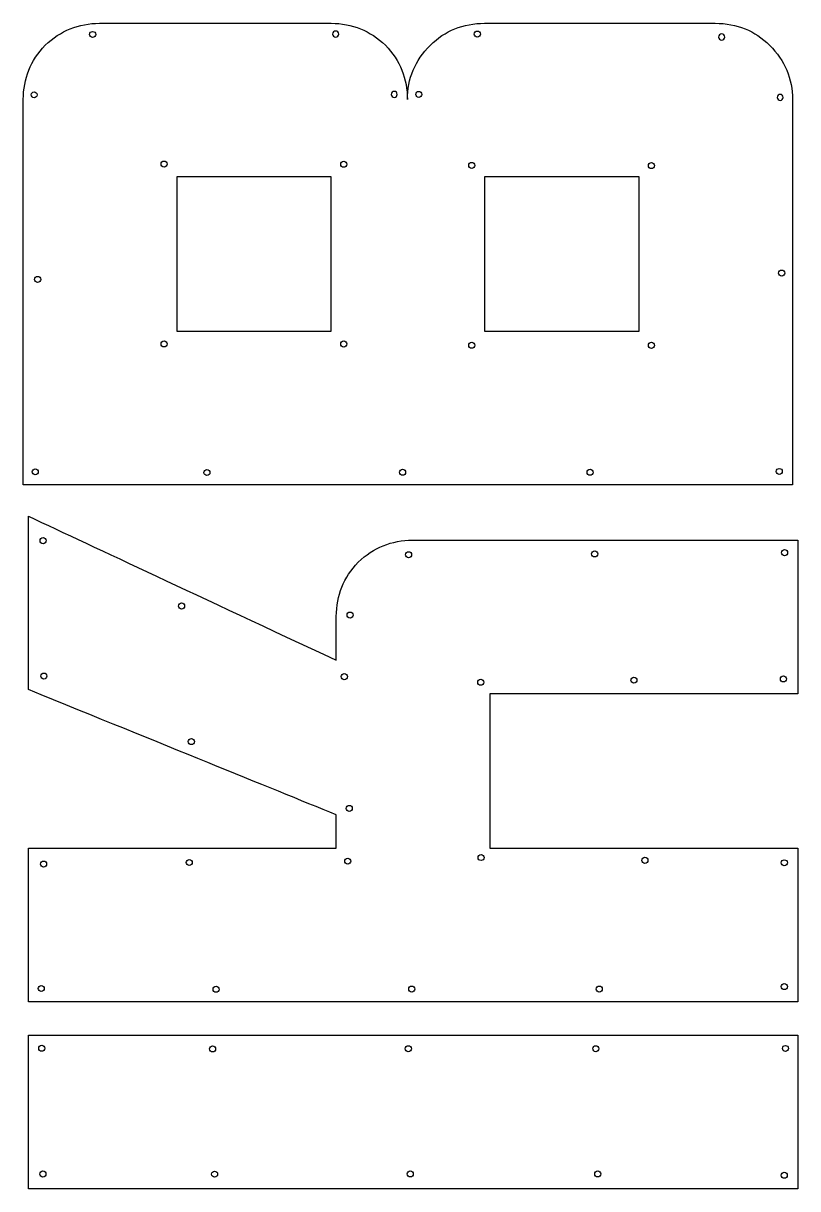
# Model space of a CAD drawing. Extents: x 0.3 to 50, y -11.3 to 13.
# Drawn here: x 0.3 to 16.41, y -11.19 to 13.03 of the extents above; entities that cross this region are included whole.
import ezdxf

# ---------------------------------------------------------------- set-up
doc = ezdxf.new("R2010")
doc.units = 0
doc.layers.add('Layer_1', color=7, linetype='CONTINUOUS')

msp = doc.modelspace()

# ---------------------------------------------------------------- linework, layer by layer
at = {"layer": 'Layer_1', "color": 7}
for points in [[(8.290186, 11.447531)], [(6.705786, 6.62922)], [(13.108497, 6.62922)], [(8.396736, 2.286353)], [(0.41022, -11.194575)]]:
    msp.add_lwpolyline(points, close=True, dxfattribs=at)
for points in [[(0.758862, 12.576144), (1.077189, 12.880001), (1.453394, 13.03193), (1.887476, 13.03193)], [(1.682245, 12.799936), (1.682245, 12.816644), (1.688882, 12.832667), (1.700696, 12.844481)], [(1.700696, 12.844481), (1.71251, 12.856295), (1.728533, 12.862932), (1.745241, 12.862932)], [(1.745241, 12.862932), (1.761949, 12.862932), (1.777972, 12.856295), (1.789786, 12.844481)], [(1.789786, 12.844481), (1.8016, 12.832667), (1.808237, 12.816644), (1.808237, 12.799936)], [(1.887476, 13.03193), (2.958211, 13.03193), (4.564315, 13.03193), (6.705786, 13.03193)], [(6.705786, 13.03193), (7.139869, 13.03193), (7.516073, 12.880001), (7.8344, 12.576144)], [(6.754429, 12.853302), (6.742615, 12.841488), (6.735978, 12.825465), (6.735978, 12.808757)], [(6.798974, 12.871753), (6.782267, 12.871753), (6.766244, 12.865116), (6.754429, 12.853302)], [(6.843519, 12.853302), (6.831705, 12.865116), (6.815682, 12.871753), (6.798974, 12.871753)], [(6.86197, 12.808757), (6.86197, 12.825465), (6.855333, 12.841488), (6.843519, 12.853302)], [(8.767676, 12.576144), (9.071534, 12.880001), (9.447738, 13.03193), (9.89629, 13.03193)], [(9.681293, 12.808658), (9.681293, 12.825365), (9.68793, 12.841389), (9.699744, 12.853203)], [(9.699744, 12.853203), (9.711558, 12.865017), (9.727582, 12.871654), (9.744289, 12.871654)], [(9.744289, 12.871654), (9.760997, 12.871654), (9.77702, 12.865017), (9.788834, 12.853203)], [(9.788834, 12.853203), (9.800648, 12.841389), (9.807285, 12.825365), (9.807285, 12.808658)], [(9.89629, 13.03193), (10.967025, 13.03193), (12.565894, 13.03193), (14.692896, 13.03193)], [(14.692896, 13.03193), (15.141448, 13.03193), (15.517652, 12.880001), (15.82151, 12.576144)], [(1.745241, 12.73694), (1.710449, 12.73694), (1.682245, 12.765145), (1.682245, 12.799936)], [(1.789786, 12.755391), (1.777972, 12.743577), (1.761949, 12.73694), (1.745241, 12.73694)], [(1.808237, 12.799936), (1.808237, 12.783229), (1.8016, 12.767205), (1.789786, 12.755391)], [(6.735978, 12.808757), (6.735978, 12.79205), (6.742615, 12.776027), (6.754429, 12.764213)], [(6.754429, 12.764213), (6.766243, 12.752398), (6.782267, 12.745761), (6.798974, 12.745761)], [(6.798974, 12.745761), (6.815682, 12.745761), (6.831705, 12.752398), (6.843519, 12.764213)], [(6.843519, 12.764213), (6.855333, 12.776027), (6.86197, 12.79205), (6.86197, 12.808757)], [(9.699744, 12.764113), (9.68793, 12.775927), (9.681293, 12.79195), (9.681293, 12.808658)], [(9.744289, 12.745662), (9.727582, 12.745662), (9.711559, 12.752299), (9.699744, 12.764113)], [(9.788834, 12.764113), (9.77702, 12.752299), (9.760997, 12.745662), (9.744289, 12.745662)], [(9.807285, 12.808658), (9.807285, 12.79195), (9.800648, 12.775927), (9.788834, 12.764113)], [(14.825085, 12.809806), (14.790293, 12.809806), (14.762089, 12.781602), (14.762089, 12.74681)], [(14.762089, 12.74681), (14.762089, 12.712018), (14.790293, 12.683814), (14.825085, 12.683814)], [(14.86963, 12.791355), (14.857815, 12.803169), (14.841792, 12.809806), (14.825085, 12.809806)], [(14.825085, 12.683814), (14.841792, 12.683814), (14.857815, 12.690451), (14.86963, 12.702265)], [(14.888081, 12.74681), (14.888081, 12.763518), (14.881444, 12.779541), (14.86963, 12.791355)], [(14.86963, 12.702265), (14.881444, 12.714079), (14.888081, 12.730103), (14.888081, 12.74681)], [(0.303076, 11.447531), (0.303076, 11.881613), (0.455005, 12.257817), (0.758862, 12.576144)], [(7.8344, 12.576144), (8.138257, 12.257817), (8.290186, 11.881613), (8.290186, 11.447531)], [(8.290186, 11.447531), (8.290186, 11.881613), (8.449349, 12.257817), (8.767676, 12.576144)], [(15.82151, 12.576144), (16.139836, 12.257817), (16.299, 11.881613), (16.299, 11.447531)], [(0.303076, 6.62922), (0.303076, 7.699956), (0.303076, 9.306059), (0.303076, 11.447531)], [(0.465568, 11.545278), (0.465568, 11.561986), (0.472205, 11.578009), (0.484019, 11.589823)], [(0.484019, 11.500733), (0.472205, 11.512547), (0.465568, 11.528571), (0.465568, 11.545278)], [(0.484019, 11.589823), (0.495833, 11.601637), (0.511856, 11.608274), (0.528564, 11.608274)], [(0.528564, 11.482282), (0.511856, 11.482282), (0.495833, 11.488919), (0.484019, 11.500733)], [(0.528564, 11.608274), (0.545271, 11.608274), (0.561294, 11.601637), (0.573109, 11.589823)], [(0.59156, 11.545278), (0.59156, 11.510486), (0.563355, 11.482282), (0.528564, 11.482282)], [(0.573109, 11.589823), (0.584923, 11.578009), (0.59156, 11.561986), (0.59156, 11.545278)], [(7.971107, 11.598644), (7.959293, 11.58683), (7.952656, 11.570807), (7.952656, 11.554099)], [(7.952656, 11.554099), (7.952656, 11.537392), (7.959293, 11.521368), (7.971107, 11.509554)], [(8.015652, 11.617095), (7.998944, 11.617095), (7.982921, 11.610458), (7.971107, 11.598644)], [(7.971107, 11.509554), (7.982921, 11.49774), (7.998944, 11.491103), (8.015652, 11.491103)], [(8.060197, 11.598644), (8.048383, 11.610458), (8.032359, 11.617095), (8.015652, 11.617095)], [(8.015652, 11.491103), (8.032359, 11.491103), (8.048383, 11.49774), (8.060197, 11.509554)], [(8.078648, 11.554099), (8.078648, 11.570807), (8.072011, 11.58683), (8.060197, 11.598644)], [(8.060197, 11.509554), (8.072011, 11.521368), (8.078648, 11.537392), (8.078648, 11.554099)], [(8.464616, 11.553999), (8.464616, 11.570707), (8.471253, 11.58673), (8.483067, 11.598544)], [(8.483067, 11.509454), (8.471253, 11.521268), (8.464616, 11.537292), (8.464616, 11.553999)], [(8.483067, 11.598544), (8.494881, 11.610358), (8.510904, 11.616995), (8.527612, 11.616995)], [(8.527612, 11.491003), (8.510904, 11.491003), (8.494881, 11.49764), (8.483067, 11.509454)], [(8.527612, 11.616995), (8.54432, 11.616995), (8.560343, 11.610358), (8.572157, 11.598544)], [(8.572157, 11.509454), (8.560343, 11.49764), (8.54432, 11.491003), (8.527612, 11.491003)], [(8.572157, 11.598544), (8.583971, 11.58673), (8.590608, 11.570707), (8.590608, 11.553999)], [(8.590608, 11.553999), (8.590608, 11.537292), (8.583971, 11.521268), (8.572157, 11.509454)], [(15.997217, 11.536697), (15.985403, 11.524883), (15.978766, 11.508859), (15.978766, 11.492152)], [(15.978766, 11.492152), (15.978766, 11.475444), (15.985403, 11.459421), (15.997217, 11.447607)], [(16.041762, 11.555148), (16.025054, 11.555148), (16.009031, 11.548511), (15.997217, 11.536697)], [(15.997217, 11.447607), (16.009031, 11.435793), (16.025054, 11.429156), (16.041762, 11.429156)], [(16.086307, 11.536697), (16.074493, 11.548511), (16.05847, 11.555148), (16.041762, 11.555148)], [(16.041762, 11.429156), (16.05847, 11.429156), (16.074493, 11.435793), (16.086307, 11.447607)], [(16.104758, 11.492152), (16.104758, 11.508859), (16.098121, 11.524883), (16.086307, 11.536697)], [(16.086307, 11.447607), (16.098121, 11.459421), (16.104758, 11.475444), (16.104758, 11.492152)], [(16.299, 11.447531), (16.299, 10.376795), (16.299, 8.770691), (16.299, 6.62922)], [(3.167857, 10.104869), (3.167857, 10.121577), (3.174494, 10.1376), (3.186308, 10.149414)], [(3.186308, 10.060324), (3.174494, 10.072138), (3.167857, 10.088162), (3.167857, 10.104869)], [(3.186308, 10.149414), (3.198122, 10.161228), (3.214145, 10.167865), (3.230853, 10.167865)], [(3.230853, 10.041873), (3.214145, 10.041873), (3.198122, 10.04851), (3.186308, 10.060324)], [(3.230853, 10.167865), (3.24756, 10.167865), (3.263584, 10.161228), (3.275398, 10.149414)], [(3.275398, 10.060324), (3.263584, 10.04851), (3.24756, 10.041873), (3.230853, 10.041873)], [(3.275398, 10.149414), (3.287212, 10.1376), (3.293849, 10.121577), (3.293849, 10.104869)], [(3.293849, 10.104869), (3.293849, 10.088162), (3.287212, 10.072138), (3.275398, 10.060324)], [(6.904366, 10.102833), (6.904366, 10.119541), (6.911003, 10.135564), (6.922817, 10.147378)], [(6.922817, 10.058288), (6.911003, 10.070102), (6.904366, 10.086126), (6.904366, 10.102833)], [(6.922817, 10.147378), (6.934631, 10.159192), (6.950654, 10.165829), (6.967362, 10.165829)], [(6.967362, 10.039837), (6.950654, 10.039837), (6.934631, 10.046474), (6.922817, 10.058288)], [(6.967362, 10.165829), (6.98407, 10.165829), (7.000093, 10.159192), (7.011907, 10.147378)], [(7.011907, 10.058288), (7.000093, 10.046474), (6.98407, 10.039837), (6.967362, 10.039837)], [(7.011907, 10.147378), (7.023721, 10.135564), (7.030358, 10.119541), (7.030358, 10.102833)], [(7.030358, 10.102833), (7.030358, 10.086126), (7.023721, 10.070102), (7.011907, 10.058288)], [(9.564912, 10.076796), (9.564912, 10.093504), (9.571549, 10.109527), (9.583363, 10.121341)], [(9.583363, 10.032252), (9.571549, 10.044066), (9.564912, 10.060089), (9.564912, 10.076796)], [(9.583363, 10.121341), (9.595177, 10.133155), (9.611201, 10.139793), (9.627908, 10.139793)], [(9.627908, 10.0138), (9.611201, 10.0138), (9.595177, 10.020437), (9.583363, 10.032252)], [(9.627908, 10.139793), (9.644616, 10.139793), (9.660639, 10.133155), (9.672453, 10.121341)], [(9.672453, 10.032252), (9.660639, 10.020437), (9.644616, 10.0138), (9.627908, 10.0138)], [(9.672453, 10.121341), (9.684267, 10.109527), (9.690904, 10.093504), (9.690904, 10.076796)], [(9.690904, 10.076796), (9.690904, 10.060089), (9.684267, 10.044066), (9.672453, 10.032252)], [(13.301422, 10.074761), (13.301422, 10.091468), (13.308059, 10.107492), (13.319873, 10.119306)], [(13.319873, 10.030216), (13.308059, 10.04203), (13.301422, 10.058053), (13.301422, 10.074761)], [(13.319873, 10.119306), (13.331687, 10.13112), (13.347711, 10.137757), (13.364418, 10.137757)], [(13.364418, 10.011765), (13.347711, 10.011765), (13.331687, 10.018402), (13.319873, 10.030216)], [(13.364418, 10.137757), (13.39921, 10.137757), (13.427414, 10.109552), (13.427414, 10.074761)], [(13.427414, 10.074761), (13.427414, 10.039969), (13.39921, 10.011765), (13.364418, 10.011765)], [(6.14148, 9.841427), (5.548234, 9.841427), (4.665601, 9.841427), (3.493579, 9.841427)], [(3.493579, 9.841427), (3.493579, 9.132426), (3.493579, 8.061691), (3.493579, 6.62922)], [(6.705786, 9.841427), (6.575562, 9.841427), (6.38746, 9.841427), (6.14148, 9.841427)], [(6.705786, 6.62922), (6.705786, 7.35269), (6.705786, 8.423426), (6.705786, 9.841427)], [(12.54419, 9.841427), (11.950945, 9.841427), (11.068311, 9.841427), (9.89629, 9.841427)], [(9.89629, 9.841427), (9.89629, 9.132426), (9.89629, 8.061691), (9.89629, 6.62922)], [(13.108497, 9.841427), (12.978272, 9.841427), (12.79017, 9.841427), (12.54419, 9.841427)], [(13.108497, 6.62922), (13.108497, 7.35269), (13.108497, 8.423426), (13.108497, 9.841427)], [(0.557095, 7.752384), (0.568909, 7.764198), (0.584932, 7.770835), (0.60164, 7.770835)], [(0.60164, 7.770835), (0.618348, 7.770835), (0.634371, 7.764198), (0.646185, 7.752384)], [(16.009997, 7.840253), (16.009997, 7.856961), (16.016634, 7.872984), (16.028448, 7.884798)], [(16.028448, 7.795708), (16.016634, 7.807522), (16.009997, 7.823546), (16.009997, 7.840253)], [(16.028448, 7.884798), (16.040262, 7.896612), (16.056285, 7.903249), (16.072993, 7.903249)], [(16.072993, 7.777257), (16.056285, 7.777257), (16.040262, 7.783894), (16.028448, 7.795708)], [(16.072993, 7.903249), (16.089701, 7.903249), (16.105724, 7.896612), (16.117538, 7.884798)], [(16.117538, 7.795708), (16.105724, 7.783894), (16.089701, 7.777257), (16.072993, 7.777257)], [(16.117538, 7.884798), (16.129352, 7.872984), (16.135989, 7.856961), (16.135989, 7.840253)], [(16.135989, 7.840253), (16.135989, 7.823546), (16.129352, 7.807522), (16.117538, 7.795708)], [(0.538644, 7.707839), (0.538644, 7.724547), (0.545281, 7.74057), (0.557095, 7.752384)], [(0.557095, 7.663294), (0.545281, 7.675108), (0.538644, 7.691132), (0.538644, 7.707839)], [(0.60164, 7.644843), (0.584932, 7.644843), (0.568909, 7.65148), (0.557095, 7.663294)], [(0.646185, 7.663294), (0.634371, 7.65148), (0.618348, 7.644843), (0.60164, 7.644843)], [(0.646185, 7.752384), (0.657999, 7.74057), (0.664636, 7.724547), (0.664636, 7.707839)], [(0.664636, 7.707839), (0.664636, 7.691132), (0.657999, 7.675108), (0.646185, 7.663294)], [(0.303076, 3.438717), (0.303076, 4.147718), (0.303076, 5.211219), (0.303076, 6.62922)], [(3.493579, 6.62922), (4.20258, 6.62922), (5.273316, 6.62922), (6.705786, 6.62922)], [(9.89629, 6.62922), (10.60529, 6.62922), (11.676026, 6.62922), (13.108497, 6.62922)], [(16.299, 6.62922), (16.299, 5.920219), (16.299, 4.856718), (16.299, 3.438717)], [(3.167123, 6.367359), (3.167123, 6.384067), (3.17376, 6.40009), (3.185574, 6.411904)], [(3.185574, 6.322814), (3.17376, 6.334628), (3.167123, 6.350652), (3.167123, 6.367359)], [(3.185574, 6.411904), (3.197388, 6.423718), (3.213412, 6.430355), (3.230119, 6.430355)], [(3.230119, 6.304363), (3.213412, 6.304363), (3.197388, 6.311), (3.185574, 6.322814)], [(3.230119, 6.430355), (3.246827, 6.430355), (3.26285, 6.423718), (3.274664, 6.411904)], [(3.274664, 6.322814), (3.26285, 6.311), (3.246827, 6.304363), (3.230119, 6.304363)], [(3.274664, 6.411904), (3.286478, 6.40009), (3.293115, 6.384067), (3.293115, 6.367359)], [(3.293115, 6.367359), (3.293115, 6.350652), (3.286478, 6.334628), (3.274664, 6.322814)], [(6.903632, 6.365323), (6.903632, 6.382031), (6.910269, 6.398054), (6.922083, 6.409868)], [(6.922083, 6.320778), (6.910269, 6.332592), (6.903632, 6.348616), (6.903632, 6.365323)], [(6.922083, 6.409868), (6.933897, 6.421682), (6.949921, 6.428319), (6.966628, 6.428319)], [(6.966628, 6.302327), (6.949921, 6.302327), (6.933897, 6.308964), (6.922083, 6.320778)], [(6.966628, 6.428319), (6.983336, 6.428319), (6.999359, 6.421682), (7.011173, 6.409868)], [(7.011173, 6.320778), (6.999359, 6.308964), (6.983336, 6.302327), (6.966628, 6.302327)], [(7.011173, 6.409868), (7.022987, 6.398054), (7.029624, 6.382031), (7.029624, 6.365323)], [(7.029624, 6.365323), (7.029624, 6.348616), (7.022987, 6.332592), (7.011173, 6.320778)], [(9.564179, 6.339287), (9.564179, 6.355994), (9.570816, 6.372018), (9.58263, 6.383832)], [(9.58263, 6.294742), (9.570816, 6.306556), (9.564179, 6.322579), (9.564179, 6.339287)], [(9.58263, 6.383832), (9.594444, 6.395646), (9.610467, 6.402283), (9.627175, 6.402283)], [(9.627175, 6.402283), (9.643883, 6.402283), (9.659906, 6.395646), (9.67172, 6.383832)], [(9.67172, 6.383832), (9.683534, 6.372018), (9.690171, 6.355994), (9.690171, 6.339287)], [(9.690171, 6.339287), (9.690171, 6.322579), (9.683534, 6.306556), (9.67172, 6.294742)], [(13.300688, 6.337251), (13.300688, 6.353959), (13.307325, 6.369982), (13.319139, 6.381796)], [(13.319139, 6.292706), (13.307325, 6.30452), (13.300688, 6.320543), (13.300688, 6.337251)], [(13.319139, 6.381796), (13.330953, 6.39361), (13.346977, 6.400247), (13.363684, 6.400247)], [(13.363684, 6.400247), (13.380392, 6.400247), (13.396415, 6.39361), (13.408229, 6.381796)], [(13.408229, 6.381796), (13.420043, 6.369982), (13.42668, 6.353959), (13.42668, 6.337251)], [(13.42668, 6.337251), (13.42668, 6.320543), (13.420043, 6.30452), (13.408229, 6.292706)], [(9.627175, 6.276291), (9.610467, 6.276291), (9.594444, 6.282928), (9.58263, 6.294742)], [(9.67172, 6.294742), (9.659906, 6.282928), (9.643883, 6.276291), (9.627175, 6.276291)], [(13.363684, 6.274255), (13.346977, 6.274255), (13.330953, 6.280892), (13.319139, 6.292706)], [(13.408229, 6.292706), (13.396415, 6.280892), (13.380392, 6.274255), (13.363684, 6.274255)], [(0.489189, 3.70787), (0.489189, 3.724578), (0.495826, 3.740601), (0.50764, 3.752415)], [(0.50764, 3.663325), (0.495826, 3.675139), (0.489189, 3.691162), (0.489189, 3.70787)], [(0.50764, 3.752415), (0.519454, 3.764229), (0.535477, 3.770866), (0.552185, 3.770866)], [(0.552185, 3.644874), (0.535477, 3.644874), (0.519454, 3.651511), (0.50764, 3.663325)], [(0.552185, 3.770866), (0.568892, 3.770866), (0.584916, 3.764229), (0.59673, 3.752415)], [(0.59673, 3.663325), (0.584916, 3.651511), (0.568892, 3.644874), (0.552185, 3.644874)], [(0.59673, 3.752415), (0.608544, 3.740601), (0.615181, 3.724578), (0.615181, 3.70787)], [(0.615181, 3.70787), (0.615181, 3.691162), (0.608544, 3.675139), (0.59673, 3.663325)], [(4.058377, 3.693626), (4.058377, 3.728418), (4.086581, 3.756622), (4.121373, 3.756622)], [(4.121373, 3.63063), (4.086581, 3.63063), (4.058377, 3.658834), (4.058377, 3.693626)], [(4.121373, 3.756622), (4.138081, 3.756622), (4.154104, 3.749985), (4.165918, 3.738171)], [(4.165918, 3.649081), (4.154104, 3.637267), (4.138081, 3.63063), (4.121373, 3.63063)], [(4.165918, 3.738171), (4.177732, 3.726357), (4.184369, 3.710333), (4.184369, 3.693626)], [(4.184369, 3.693626), (4.184369, 3.676918), (4.177732, 3.660895), (4.165918, 3.649081)], [(8.127683, 3.698376), (8.127683, 3.733168), (8.155887, 3.761372), (8.190679, 3.761373)], [(8.190679, 3.63538), (8.155887, 3.635381), (8.127683, 3.663585), (8.127683, 3.698376)], [(8.190679, 3.761373), (8.225471, 3.761372), (8.253675, 3.733168), (8.253675, 3.698376)], [(8.253675, 3.698376), (8.253675, 3.663585), (8.225471, 3.635381), (8.190679, 3.63538)], [(12.026346, 3.698376), (12.026346, 3.733168), (12.05455, 3.761372), (12.089342, 3.761373)], [(12.089342, 3.63538), (12.05455, 3.635381), (12.026346, 3.663585), (12.026346, 3.698376)], [(12.089342, 3.761373), (12.124133, 3.761372), (12.152338, 3.733168), (12.152337, 3.698376)], [(12.152337, 3.698376), (12.152338, 3.663585), (12.124133, 3.635381), (12.089342, 3.63538)], [(15.95889, 3.715288), (15.95889, 3.75008), (15.987094, 3.778284), (16.021885, 3.778284)], [(16.021885, 3.652292), (15.987094, 3.652292), (15.95889, 3.680497), (15.95889, 3.715288)], [(16.021885, 3.778284), (16.056677, 3.778284), (16.084881, 3.75008), (16.084881, 3.715288)], [(16.084881, 3.715288), (16.084881, 3.680497), (16.056677, 3.652292), (16.021885, 3.652292)], [(3.493579, 3.438717), (2.784579, 3.438717), (1.721078, 3.438717), (0.303076, 3.438717)], [(5.360132, 3.438717), (4.824764, 3.438717), (4.20258, 3.438717), (3.493579, 3.438717)], [(6.705786, 3.438717), (6.344051, 3.438717), (5.8955, 3.438717), (5.360132, 3.438717)], [(9.89629, 3.438717), (9.187289, 3.438717), (8.123788, 3.438717), (6.705786, 3.438717)], [(13.108497, 3.438717), (12.385027, 3.438717), (11.314291, 3.438717), (9.89629, 3.438717)], [(16.299, 3.438717), (15.589999, 3.438717), (14.526498, 3.438717), (13.108497, 3.438717)], [(0.409626, -0.817333), (0.409626, -0.021516), (0.409626, 1.179444), (0.409626, 2.785548)], [(0.409626, 2.785548), (1.827627, 2.119955), (3.961864, 1.121566), (6.812336, -0.209619)], [(0.651072, 2.276817), (0.651072, 2.293524), (0.657709, 2.309548), (0.669523, 2.321362)], [(0.669523, 2.232272), (0.657709, 2.244086), (0.651072, 2.260109), (0.651072, 2.276817)], [(0.669523, 2.321362), (0.681337, 2.333176), (0.697361, 2.339813), (0.714068, 2.339813)], [(0.714068, 2.213821), (0.697361, 2.213821), (0.681337, 2.220458), (0.669523, 2.232272)], [(0.714068, 2.339813), (0.730776, 2.339813), (0.746799, 2.333176), (0.758613, 2.321362)], [(0.758613, 2.232272), (0.746799, 2.220458), (0.730776, 2.213821), (0.714068, 2.213821)], [(0.758613, 2.321362), (0.770427, 2.309548), (0.777064, 2.293524), (0.777064, 2.276817)], [(0.777064, 2.276817), (0.777064, 2.260109), (0.770427, 2.244086), (0.758613, 2.232272)], [(7.268122, 1.830567), (7.586449, 2.134425), (7.962654, 2.286353), (8.396736, 2.286353)], [(8.396736, 2.286353), (10.176472, 2.286353), (12.846077, 2.286353), (16.405549, 2.286353)], [(16.405549, 2.286353), (16.405549, 1.577353), (16.405549, 0.513852), (16.405549, -0.90415)], [(8.250946, 1.98407), (8.250946, 2.000778), (8.257583, 2.016801), (8.269397, 2.028615)], [(8.269397, 1.939525), (8.257583, 1.95134), (8.250946, 1.967363), (8.250946, 1.98407)], [(8.269397, 2.028615), (8.281211, 2.040429), (8.297234, 2.047066), (8.313942, 2.047066)], [(8.313942, 1.921074), (8.297234, 1.921074), (8.281211, 1.927711), (8.269397, 1.939525)], [(8.313942, 2.047066), (8.330649, 2.047066), (8.346673, 2.040429), (8.358487, 2.028615)], [(8.358487, 1.939525), (8.346673, 1.927711), (8.330649, 1.921074), (8.313942, 1.921074)], [(8.358487, 2.028615), (8.370301, 2.016801), (8.376938, 2.000778), (8.376938, 1.98407)], [(8.376938, 1.98407), (8.376938, 1.967363), (8.370301, 1.95134), (8.358487, 1.939525)], [(12.121298, 2.001502), (12.121298, 2.01821), (12.127935, 2.034233), (12.139749, 2.046047)], [(12.139749, 1.956957), (12.127935, 1.968771), (12.121298, 1.984795), (12.121298, 2.001502)], [(12.139749, 2.046047), (12.151563, 2.057861), (12.167587, 2.064498), (12.184294, 2.064498)], [(12.184294, 1.938506), (12.167587, 1.938506), (12.151563, 1.945143), (12.139749, 1.956957)], [(12.184294, 2.064498), (12.201002, 2.064498), (12.217025, 2.057861), (12.228839, 2.046047)], [(12.228839, 1.956957), (12.217025, 1.945143), (12.201002, 1.938506), (12.184294, 1.938506)], [(12.228839, 2.046047), (12.240653, 2.034233), (12.24729, 2.01821), (12.24729, 2.001502)], [(12.24729, 2.001502), (12.24729, 1.984795), (12.240653, 1.968771), (12.228839, 1.956957)], [(16.070924, 2.026983), (16.070924, 2.043691), (16.077561, 2.059714), (16.089375, 2.071528)], [(16.089375, 1.982438), (16.077561, 1.994252), (16.070924, 2.010276), (16.070924, 2.026983)], [(16.089375, 2.071528), (16.101189, 2.083342), (16.117212, 2.089979), (16.13392, 2.089979)], [(16.13392, 1.963987), (16.117212, 1.963987), (16.101189, 1.970624), (16.089375, 1.982438)], [(16.13392, 2.089979), (16.150628, 2.089979), (16.166651, 2.083342), (16.178465, 2.071528)], [(16.178465, 1.982438), (16.166651, 1.970624), (16.150628, 1.963987), (16.13392, 1.963987)], [(16.178465, 2.071528), (16.190279, 2.059714), (16.196916, 2.043691), (16.196916, 2.026983)], [(16.196916, 2.026983), (16.196916, 2.010276), (16.190279, 1.994252), (16.178465, 1.982438)], [(6.812336, 0.701954), (6.812336, 1.136036), (6.964265, 1.51224), (7.268122, 1.830567)], [(3.550648, 0.962649), (3.562462, 0.974463), (3.578485, 0.9811), (3.595193, 0.9811)], [(3.595193, 0.9811), (3.611901, 0.9811), (3.627924, 0.974463), (3.639738, 0.962649)], [(3.532197, 0.918104), (3.532197, 0.934812), (3.538834, 0.950835), (3.550648, 0.962649)], [(3.550648, 0.873559), (3.538834, 0.885373), (3.532197, 0.901397), (3.532197, 0.918104)], [(3.595193, 0.855108), (3.578485, 0.855108), (3.562462, 0.861745), (3.550648, 0.873559)], [(3.639738, 0.873559), (3.627924, 0.861745), (3.611901, 0.855108), (3.595193, 0.855108)], [(3.639738, 0.962649), (3.651552, 0.950835), (3.658189, 0.934812), (3.658189, 0.918104)], [(3.658189, 0.918104), (3.658189, 0.901397), (3.651552, 0.885373), (3.639738, 0.873559)], [(7.034269, 0.729411), (7.034269, 0.746119), (7.040906, 0.762142), (7.05272, 0.773956)], [(7.05272, 0.684867), (7.040906, 0.696681), (7.034269, 0.712704), (7.034269, 0.729411)], [(7.05272, 0.773956), (7.064534, 0.78577), (7.080557, 0.792408), (7.097265, 0.792408)], [(7.097265, 0.792408), (7.113972, 0.792408), (7.129995, 0.78577), (7.14181, 0.773956)], [(7.14181, 0.773956), (7.153624, 0.762142), (7.160261, 0.746119), (7.160261, 0.729411)], [(7.160261, 0.729411), (7.160261, 0.712704), (7.153624, 0.696681), (7.14181, 0.684867)], [(6.812336, -0.209619), (6.812336, -0.007047), (6.812336, 0.296811), (6.812336, 0.701954)], [(7.097265, 0.666415), (7.080557, 0.666415), (7.064534, 0.673052), (7.05272, 0.684867)], [(7.14181, 0.684867), (7.129995, 0.673052), (7.113972, 0.666415), (7.097265, 0.666415)], [(0.685893, -0.494283), (0.697707, -0.482469), (0.713731, -0.475832), (0.730438, -0.475832)], [(0.730438, -0.475832), (0.747146, -0.475832), (0.763169, -0.482469), (0.774983, -0.494283)], [(0.667442, -0.538828), (0.667442, -0.52212), (0.674079, -0.506097), (0.685893, -0.494283)], [(0.685893, -0.583373), (0.674079, -0.571559), (0.667442, -0.555536), (0.667442, -0.538828)], [(0.730438, -0.601824), (0.713731, -0.601824), (0.697707, -0.595187), (0.685893, -0.583373)], [(0.774983, -0.583373), (0.763169, -0.595187), (0.747146, -0.601824), (0.730438, -0.601824)], [(0.774983, -0.494283), (0.786797, -0.506097), (0.793434, -0.52212), (0.793434, -0.538828)], [(0.793434, -0.538828), (0.793434, -0.555536), (0.786797, -0.571559), (0.774983, -0.583373)], [(6.915467, -0.550266), (6.915467, -0.533558), (6.922104, -0.517535), (6.933918, -0.505721)], [(6.933918, -0.594811), (6.922104, -0.582997), (6.915467, -0.566973), (6.915467, -0.550266)], [(6.933918, -0.505721), (6.945732, -0.493907), (6.961755, -0.48727), (6.978463, -0.48727)], [(6.978463, -0.613262), (6.961755, -0.613262), (6.945732, -0.606625), (6.933918, -0.594811)], [(6.978463, -0.48727), (6.995171, -0.48727), (7.011194, -0.493907), (7.023008, -0.505721)], [(7.023008, -0.594811), (7.011194, -0.606625), (6.995171, -0.613262), (6.978463, -0.613262)], [(7.023008, -0.505721), (7.034822, -0.517535), (7.041459, -0.533558), (7.041459, -0.550266)], [(7.041459, -0.550266), (7.041459, -0.566973), (7.034822, -0.582997), (7.023008, -0.594811)], [(9.752249, -0.667186), (9.752249, -0.632395), (9.780454, -0.60419), (9.815245, -0.60419)], [(9.815245, -0.730182), (9.780454, -0.730182), (9.752249, -0.701978), (9.752249, -0.667186)], [(9.815245, -0.60419), (9.831953, -0.60419), (9.847976, -0.610827), (9.85979, -0.622641)], [(9.85979, -0.711731), (9.847976, -0.723545), (9.831953, -0.730182), (9.815245, -0.730182)], [(9.85979, -0.622641), (9.871604, -0.634455), (9.878241, -0.650479), (9.878241, -0.667186)], [(9.878241, -0.667186), (9.878241, -0.683894), (9.871604, -0.699917), (9.85979, -0.711731)], [(12.936704, -0.623088), (12.936704, -0.606381), (12.943341, -0.590357), (12.955155, -0.578543)], [(12.955155, -0.667633), (12.943341, -0.655819), (12.936704, -0.639796), (12.936704, -0.623088)], [(12.955155, -0.578543), (12.966969, -0.566729), (12.982992, -0.560092), (12.9997, -0.560092)], [(12.9997, -0.686084), (12.982992, -0.686084), (12.966969, -0.679447), (12.955155, -0.667633)], [(12.9997, -0.560092), (13.016408, -0.560092), (13.032431, -0.566729), (13.044245, -0.578543)], [(13.044245, -0.667633), (13.032431, -0.679447), (13.016408, -0.686084), (12.9997, -0.686084)], [(13.044245, -0.578543), (13.056059, -0.590357), (13.062696, -0.606381), (13.062696, -0.623088)], [(13.062696, -0.623088), (13.062696, -0.639796), (13.056059, -0.655819), (13.044245, -0.667633)], [(16.045442, -0.597606), (16.045442, -0.580898), (16.052079, -0.564875), (16.063893, -0.553061)], [(16.063893, -0.642151), (16.052079, -0.630337), (16.045442, -0.614314), (16.045442, -0.597606)], [(16.063893, -0.553061), (16.075707, -0.541247), (16.09173, -0.53461), (16.108438, -0.53461)], [(16.108438, -0.660602), (16.09173, -0.660602), (16.075707, -0.653965), (16.063893, -0.642151)], [(16.108438, -0.53461), (16.125146, -0.53461), (16.141169, -0.541247), (16.152983, -0.553061)], [(16.152983, -0.642151), (16.141169, -0.653965), (16.125146, -0.660602), (16.108438, -0.660602)], [(16.152983, -0.553061), (16.164797, -0.564875), (16.171434, -0.580898), (16.171434, -0.597606)], [(16.171434, -0.597606), (16.171434, -0.614314), (16.164797, -0.630337), (16.152983, -0.642151)], [(6.812336, -3.421826), (5.379865, -2.84305), (3.245628, -1.974886), (0.409626, -0.817333)], [(16.405549, -0.90415), (14.987548, -0.90415), (12.853311, -0.90415), (10.002839, -0.90415)], [(10.002839, -0.90415), (10.002839, -1.61315), (10.002839, -2.683886), (10.002839, -4.116357)], [(3.734767, -1.899865), (3.734767, -1.883157), (3.741404, -1.867134), (3.753218, -1.85532)], [(3.753218, -1.94441), (3.741404, -1.932596), (3.734767, -1.916573), (3.734767, -1.899865)], [(3.753218, -1.85532), (3.765032, -1.843506), (3.781056, -1.836869), (3.797763, -1.836869)], [(3.797763, -1.836869), (3.814471, -1.836869), (3.830494, -1.843506), (3.842308, -1.85532)], [(3.842308, -1.85532), (3.854122, -1.867134), (3.860759, -1.883157), (3.860759, -1.899865)], [(3.860759, -1.899865), (3.860759, -1.916573), (3.854122, -1.932596), (3.842308, -1.94441)], [(3.797763, -1.962861), (3.781056, -1.962861), (3.765032, -1.956224), (3.753218, -1.94441)], [(3.842308, -1.94441), (3.830494, -1.956224), (3.814471, -1.962861), (3.797763, -1.962861)], [(7.019013, -3.288993), (7.019013, -3.272286), (7.02565, -3.256262), (7.037464, -3.244448)], [(7.037464, -3.333538), (7.02565, -3.321724), (7.019013, -3.305701), (7.019013, -3.288993)], [(7.037464, -3.244448), (7.049278, -3.232634), (7.065301, -3.225997), (7.082009, -3.225997)], [(7.082009, -3.351989), (7.065301, -3.351989), (7.049278, -3.345352), (7.037464, -3.333538)], [(7.082009, -3.225997), (7.098717, -3.225997), (7.11474, -3.232634), (7.126554, -3.244448)], [(7.126554, -3.333538), (7.11474, -3.345352), (7.098717, -3.351989), (7.082009, -3.351989)], [(7.126554, -3.244448), (7.138368, -3.256262), (7.145005, -3.272286), (7.145005, -3.288993)], [(7.145005, -3.288993), (7.145005, -3.305701), (7.138368, -3.321724), (7.126554, -3.333538)], [(6.812336, -4.116357), (6.812336, -3.957194), (6.812336, -3.725683), (6.812336, -3.421826)], [(0.409626, -7.30686), (0.409626, -6.597859), (0.409626, -5.534358), (0.409626, -4.116357)], [(0.409626, -4.116357), (1.827627, -4.116357), (3.961864, -4.116357), (6.812336, -4.116357)], [(10.002839, -4.116357), (11.420841, -4.116357), (13.555077, -4.116357), (16.405549, -4.116357)], [(16.405549, -4.116357), (16.405549, -4.825358), (16.405549, -5.888859), (16.405549, -7.30686)], [(3.709023, -4.369048), (3.720837, -4.357234), (3.73686, -4.350597), (3.753568, -4.350597)], [(3.753568, -4.350597), (3.770275, -4.350597), (3.786299, -4.357234), (3.798113, -4.369048)], [(6.986273, -4.385785), (6.986273, -4.369077), (6.99291, -4.353054), (7.004724, -4.34124)], [(7.004724, -4.34124), (7.016538, -4.329426), (7.032561, -4.322789), (7.049269, -4.322789)], [(7.049269, -4.322789), (7.065976, -4.322789), (7.082, -4.329426), (7.093814, -4.34124)], [(7.093814, -4.34124), (7.105628, -4.353054), (7.112265, -4.369077), (7.112265, -4.385785)], [(9.759114, -4.310307), (9.759114, -4.2936), (9.765751, -4.277576), (9.777565, -4.265762)], [(9.777565, -4.354852), (9.765751, -4.343038), (9.759114, -4.327015), (9.759114, -4.310307)], [(9.777565, -4.265762), (9.789379, -4.253948), (9.805402, -4.247311), (9.82211, -4.247311)], [(9.82211, -4.373303), (9.805402, -4.373303), (9.789379, -4.366666), (9.777565, -4.354852)], [(9.82211, -4.247311), (9.838817, -4.247311), (9.854841, -4.253948), (9.866655, -4.265762)], [(9.866655, -4.354852), (9.854841, -4.366666), (9.838817, -4.373303), (9.82211, -4.373303)], [(9.866655, -4.265762), (9.878469, -4.277576), (9.885106, -4.2936), (9.885106, -4.310307)], [(9.885106, -4.310307), (9.885106, -4.327015), (9.878469, -4.343038), (9.866655, -4.354852)], [(13.166037, -4.368863), (13.166037, -4.352155), (13.172674, -4.336132), (13.184488, -4.324318)], [(13.184488, -4.324318), (13.196302, -4.312504), (13.212326, -4.305867), (13.229033, -4.305867)], [(13.229033, -4.305867), (13.245741, -4.305867), (13.261764, -4.312504), (13.273578, -4.324318)], [(13.273578, -4.324318), (13.285392, -4.336132), (13.292029, -4.352155), (13.292029, -4.368863)], [(16.064979, -4.419825), (16.064979, -4.385033), (16.093184, -4.356829), (16.127975, -4.356829)], [(16.127975, -4.356829), (16.162767, -4.356829), (16.190971, -4.385033), (16.190971, -4.419825)], [(0.662116, -4.446333), (0.662116, -4.429625), (0.668754, -4.413602), (0.680568, -4.401788)], [(0.680568, -4.490878), (0.668754, -4.479064), (0.662116, -4.463041), (0.662116, -4.446333)], [(0.680568, -4.401788), (0.692382, -4.389974), (0.708405, -4.383337), (0.725113, -4.383337)], [(0.725113, -4.509329), (0.708405, -4.509329), (0.692382, -4.502692), (0.680568, -4.490878)], [(0.725113, -4.383337), (0.74182, -4.383337), (0.757843, -4.389974), (0.769657, -4.401788)], [(0.769657, -4.490878), (0.757843, -4.502692), (0.74182, -4.509329), (0.725113, -4.509329)], [(0.769657, -4.401788), (0.781471, -4.413602), (0.788109, -4.429625), (0.788109, -4.446333)], [(0.788109, -4.446333), (0.788109, -4.463041), (0.781471, -4.479064), (0.769657, -4.490878)], [(3.690572, -4.413593), (3.690572, -4.396885), (3.697209, -4.380862), (3.709023, -4.369048)], [(3.709023, -4.458138), (3.697209, -4.446324), (3.690572, -4.4303), (3.690572, -4.413593)], [(3.753568, -4.476589), (3.73686, -4.476589), (3.720837, -4.469952), (3.709023, -4.458138)], [(3.798113, -4.458138), (3.786299, -4.469952), (3.770275, -4.476589), (3.753568, -4.476589)], [(3.798113, -4.369048), (3.809927, -4.380862), (3.816564, -4.396885), (3.816564, -4.413593)], [(3.816564, -4.413593), (3.816564, -4.4303), (3.809927, -4.446324), (3.798113, -4.458138)], [(7.004724, -4.43033), (6.99291, -4.418516), (6.986273, -4.402492), (6.986273, -4.385785)], [(7.049269, -4.448781), (7.032561, -4.448781), (7.016538, -4.442144), (7.004724, -4.43033)], [(7.093814, -4.43033), (7.082, -4.442144), (7.065976, -4.448781), (7.049269, -4.448781)], [(7.112265, -4.385785), (7.112265, -4.402492), (7.105628, -4.418516), (7.093814, -4.43033)], [(13.184488, -4.413408), (13.172674, -4.401594), (13.166037, -4.385571), (13.166037, -4.368863)], [(13.229033, -4.431859), (13.212326, -4.431859), (13.196302, -4.425222), (13.184488, -4.413408)], [(13.273578, -4.413408), (13.261764, -4.425222), (13.245741, -4.431859), (13.229033, -4.431859)], [(13.292029, -4.368863), (13.292029, -4.385571), (13.285392, -4.401594), (13.273578, -4.413408)], [(16.08343, -4.46437), (16.071616, -4.452555), (16.064979, -4.436532), (16.064979, -4.419825)], [(16.127975, -4.482821), (16.111268, -4.482821), (16.095245, -4.476184), (16.08343, -4.46437)], [(16.17252, -4.46437), (16.160706, -4.476184), (16.144683, -4.482821), (16.127975, -4.482821)], [(16.190971, -4.419825), (16.190971, -4.436532), (16.184334, -4.452555), (16.17252, -4.46437)], [(0.613006, -7.032797), (0.613006, -7.016089), (0.619643, -7.000066), (0.631457, -6.988252)], [(0.631457, -6.988252), (0.643272, -6.976438), (0.659295, -6.969801), (0.676002, -6.969801)], [(0.676002, -6.969801), (0.69271, -6.969801), (0.708733, -6.976438), (0.720547, -6.988252)], [(0.720547, -6.988252), (0.732361, -7.000066), (0.738998, -7.016089), (0.738998, -7.032797)], [(4.249311, -7.049167), (4.249311, -7.032459), (4.255948, -7.016436), (4.267762, -7.004622)], [(4.267762, -7.004622), (4.279576, -6.992808), (4.295599, -6.986171), (4.312307, -6.986171)], [(4.312307, -6.986171), (4.329015, -6.986171), (4.345038, -6.992808), (4.356852, -7.004622)], [(4.356852, -7.004622), (4.368666, -7.016436), (4.375303, -7.032459), (4.375303, -7.049167)], [(8.318616, -7.044415), (8.318616, -7.027708), (8.325253, -7.011684), (8.337067, -6.99987)], [(8.337067, -6.99987), (8.348881, -6.988056), (8.364904, -6.981419), (8.381612, -6.981419)], [(8.381612, -6.981419), (8.39832, -6.981419), (8.414343, -6.988056), (8.426157, -6.99987)], [(8.426157, -6.99987), (8.437971, -7.011684), (8.444608, -7.027708), (8.444608, -7.044415)], [(12.21728, -7.044415), (12.21728, -7.027708), (12.223917, -7.011684), (12.235731, -6.99987)], [(12.235731, -6.99987), (12.247545, -6.988056), (12.263568, -6.981419), (12.280276, -6.981419)], [(12.280276, -6.981419), (12.296984, -6.981419), (12.313007, -6.988056), (12.324821, -6.99987)], [(12.324821, -6.99987), (12.336635, -7.011684), (12.343272, -7.027708), (12.343272, -7.044415)], [(16.064979, -6.993452), (16.064979, -6.976744), (16.071616, -6.960721), (16.08343, -6.948907)], [(16.08343, -7.037997), (16.071616, -7.026183), (16.064979, -7.01016), (16.064979, -6.993452)], [(16.08343, -6.948907), (16.095245, -6.937093), (16.111268, -6.930456), (16.127975, -6.930456)], [(16.127975, -6.930456), (16.144683, -6.930456), (16.160706, -6.937093), (16.17252, -6.948907)], [(16.17252, -6.948907), (16.184334, -6.960721), (16.190971, -6.976744), (16.190971, -6.993452)], [(16.190971, -6.993452), (16.190971, -7.01016), (16.184334, -7.026183), (16.17252, -7.037997)], [(0.631457, -7.077342), (0.619643, -7.065528), (0.613006, -7.049504), (0.613006, -7.032797)], [(0.676002, -7.095793), (0.659295, -7.095793), (0.643272, -7.089156), (0.631457, -7.077342)], [(0.720547, -7.077342), (0.708733, -7.089156), (0.69271, -7.095793), (0.676002, -7.095793)], [(0.738998, -7.032797), (0.738998, -7.049504), (0.732361, -7.065528), (0.720547, -7.077342)], [(4.267762, -7.093712), (4.255948, -7.081898), (4.249311, -7.065875), (4.249311, -7.049167)], [(4.312307, -7.112163), (4.295599, -7.112163), (4.279576, -7.105526), (4.267762, -7.093712)], [(4.356852, -7.093712), (4.345038, -7.105526), (4.329015, -7.112163), (4.312307, -7.112163)], [(4.375303, -7.049167), (4.375303, -7.065875), (4.368666, -7.081898), (4.356852, -7.093712)], [(8.337067, -7.08896), (8.325253, -7.077146), (8.318616, -7.061123), (8.318616, -7.044415)], [(8.381612, -7.107411), (8.364904, -7.107411), (8.348881, -7.100774), (8.337067, -7.08896)], [(8.426157, -7.08896), (8.414343, -7.100774), (8.39832, -7.107411), (8.381612, -7.107411)], [(8.444608, -7.044415), (8.444608, -7.061123), (8.437971, -7.077146), (8.426157, -7.08896)], [(12.235731, -7.08896), (12.223917, -7.077146), (12.21728, -7.061123), (12.21728, -7.044415)], [(12.280276, -7.107411), (12.263568, -7.107411), (12.247545, -7.100774), (12.235731, -7.08896)], [(12.324821, -7.08896), (12.313007, -7.100774), (12.296984, -7.107411), (12.280276, -7.107411)], [(12.343272, -7.044415), (12.343272, -7.061123), (12.336635, -7.077146), (12.324821, -7.08896)], [(16.127975, -7.056448), (16.111268, -7.056448), (16.095245, -7.049811), (16.08343, -7.037997)], [(16.17252, -7.037997), (16.160706, -7.049811), (16.144683, -7.056448), (16.127975, -7.056448)], [(9.74239, -7.30686), (7.08002, -7.30686), (3.969099, -7.30686), (0.409626, -7.30686)], [(16.405549, -7.30686), (14.625813, -7.30686), (12.40476, -7.30686), (9.74239, -7.30686)], [(0.41022, -11.194575), (0.41022, -10.659207), (0.41022, -9.595706), (0.41022, -8.004073)], [(0.41022, -8.004073), (2.406997, -8.004073), (6.407787, -8.004073), (12.412588, -8.004073)], [(0.623216, -8.27439), (0.623216, -8.239598), (0.65142, -8.211394), (0.686212, -8.211394)], [(0.686212, -8.211394), (0.721004, -8.211394), (0.749208, -8.239598), (0.749208, -8.27439)], [(4.177105, -8.289281), (4.177105, -8.25449), (4.20531, -8.226285), (4.240101, -8.226285)], [(4.240101, -8.226285), (4.274893, -8.226285), (4.303097, -8.25449), (4.303097, -8.289281)], [(8.24641, -8.284531), (8.24641, -8.24974), (8.274615, -8.221535), (8.309406, -8.221535)], [(8.309406, -8.221535), (8.344198, -8.221535), (8.372402, -8.24974), (8.372402, -8.284531)], [(12.145074, -8.284531), (12.145074, -8.24974), (12.173279, -8.221535), (12.20807, -8.221535)], [(12.20807, -8.221535), (12.242862, -8.221535), (12.271066, -8.24974), (12.271066, -8.284531)], [(12.412588, -8.004073), (13.078181, -8.004073), (14.409366, -8.004073), (16.406143, -8.004073)], [(16.088755, -8.27945), (16.088755, -8.244658), (16.11696, -8.216454), (16.151751, -8.216454)], [(16.151751, -8.216454), (16.186543, -8.216454), (16.214747, -8.244658), (16.214747, -8.27945)], [(16.406143, -8.004073), (16.406143, -8.524972), (16.406143, -9.588472), (16.406143, -11.194575)], [(0.686212, -8.337385), (0.65142, -8.337385), (0.623216, -8.309181), (0.623216, -8.27439)], [(0.749208, -8.27439), (0.749208, -8.309181), (0.721004, -8.337385), (0.686212, -8.337385)], [(4.240101, -8.352277), (4.20531, -8.352277), (4.177105, -8.324073), (4.177105, -8.289281)], [(4.303097, -8.289281), (4.303097, -8.324073), (4.274893, -8.352277), (4.240101, -8.352277)], [(8.309406, -8.347527), (8.274615, -8.347527), (8.24641, -8.319323), (8.24641, -8.284531)], [(8.372402, -8.284531), (8.372402, -8.319323), (8.344198, -8.347527), (8.309406, -8.347527)], [(12.20807, -8.347527), (12.173279, -8.347527), (12.145074, -8.319323), (12.145074, -8.284531)], [(12.271066, -8.284531), (12.271066, -8.319323), (12.242862, -8.347527), (12.20807, -8.347527)], [(16.151751, -8.342446), (16.11696, -8.342446), (16.088755, -8.314242), (16.088755, -8.27945)], [(16.214747, -8.27945), (16.214747, -8.314242), (16.186543, -8.342446), (16.151751, -8.342446)], [(0.648697, -10.88941), (0.648697, -10.854619), (0.676902, -10.826415), (0.711693, -10.826415)], [(0.711693, -10.952406), (0.676902, -10.952406), (0.648697, -10.924202), (0.648697, -10.88941)], [(0.711693, -10.826415), (0.746485, -10.826415), (0.774689, -10.854619), (0.774689, -10.88941)], [(0.774689, -10.88941), (0.774689, -10.924202), (0.746485, -10.952406), (0.711693, -10.952406)], [(4.217886, -10.892629), (4.217886, -10.857837), (4.24609, -10.829633), (4.280882, -10.829633)], [(4.280882, -10.955625), (4.24609, -10.955625), (4.217886, -10.927421), (4.217886, -10.892629)], [(4.280882, -10.829633), (4.315673, -10.829633), (4.343877, -10.857838), (4.343877, -10.892629)], [(4.343877, -10.892629), (4.343877, -10.927421), (4.315673, -10.955625), (4.280882, -10.955625)], [(8.287191, -10.887879), (8.287191, -10.853087), (8.315395, -10.824883), (8.350187, -10.824883)], [(8.350187, -10.950875), (8.315395, -10.950875), (8.287191, -10.922671), (8.287191, -10.887879)], [(8.350187, -10.824883), (8.384978, -10.824883), (8.413183, -10.853087), (8.413183, -10.887879)], [(8.413183, -10.887879), (8.413183, -10.922671), (8.384978, -10.950875), (8.350187, -10.950875)], [(12.185854, -10.887879), (12.185854, -10.853087), (12.214059, -10.824883), (12.24885, -10.824883)], [(12.24885, -10.950875), (12.214059, -10.950875), (12.185854, -10.922671), (12.185854, -10.887879)], [(12.24885, -10.824883), (12.283642, -10.824883), (12.311846, -10.853087), (12.311846, -10.887879)], [(12.311846, -10.887879), (12.311846, -10.922671), (12.283642, -10.950875), (12.24885, -10.950875)], [(16.063274, -10.915065), (16.063274, -10.880273), (16.091479, -10.852069), (16.12627, -10.852069)], [(16.12627, -10.852069), (16.161062, -10.852069), (16.189266, -10.880273), (16.189266, -10.915065)], [(16.12627, -10.97806), (16.091479, -10.97806), (16.063274, -10.949856), (16.063274, -10.915065)], [(16.189266, -10.915065), (16.189266, -10.949856), (16.161062, -10.97806), (16.12627, -10.97806)], [(10.415811, -11.194575), (7.753441, -11.194575), (4.418244, -11.194575), (0.41022, -11.194575)], [(16.406143, -11.194575), (15.074958, -11.194575), (13.078181, -11.194575), (10.415811, -11.194575)]]:
    msp.add_open_spline(points, degree=3, dxfattribs=at)

doc.saveas('drawing.dxf')
